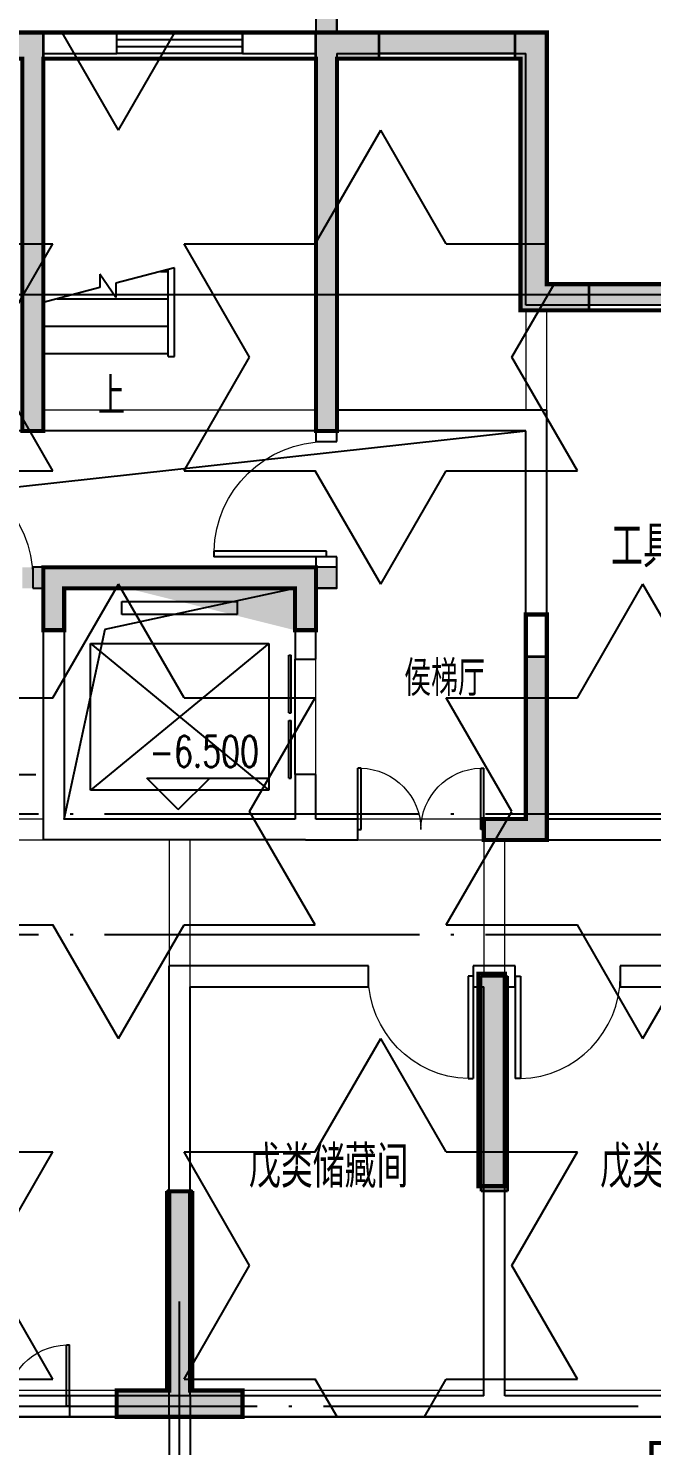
# Model space of a CAD drawing. Extents: x 290727 to 13733020, y 1731457 to 3643100.
# Drawn here: x 509020 to 514962, y 2196105 to 2209619 of the extents above; entities that cross this region are included whole.
import ezdxf

# ---------------------------------------------------------------- set-up
doc = ezdxf.new("R2010")
doc.units = 0
doc.header["$LTSCALE"] = 10
doc.linetypes.add('DASHED', pattern=[0.75, 0.5, -0.25])
doc.linetypes.add('DOTE', pattern=[2.4200000000000004, 2, -0.2, 0.02, -0.2])
doc.layers.get('0').update_dxf_attribs({"linetype": 'CONTINUOUS'})
for name, color, linetype in [('BEAM_CONT', 4, 'CONTINUOUS'), ('BEAM_DASH', 144, 'DASHED'), ('COLU', 2, 'CONTINUOUS'), ('DIM_ELEV', 3, 'CONTINUOUS'), ('DIM_SYMB', 3, 'CONTINUOUS'), ('DOTE', 8, 'DOTE'), ('EVTR', 2, 'CONTINUOUS'), ('PUB_TEXT', 7, 'CONTINUOUS'), ('STAIR', 2, 'CONTINUOUS'), ('WALL', 255, 'CONTINUOUS'), ('WINDOW', 4, 'CONTINUOUS'), ('作业图', 4, 'CONTINUOUS'), ('文字', 4, 'CONTINUOUS'), ('洞口边线', 7, 'CONTINUOUS'), ('防火分区线', 7, 'CONTINUOUS')]:
    doc.layers.add(name, color=color, linetype=linetype)
doc.layers.add('DIM_MODI', color=6, linetype='CONTINUOUS', plot=False)
doc.layers.add('S_ConcWall', color=8, linetype='CONTINUOUS', lineweight=35)
doc.layers.get('0').off()
doc.styles.add('_TCH_DIM', font='SIMPLEX', dxfattribs={"bigfont": 'GBCBIG'})
doc.styles.add('HNSJY', font='HNSJY-07', dxfattribs={"width": 0.8, "bigfont": 'HNSJY-HZ'})

# ---------------------------------------------------------------- blocks, each defined once
blk = doc.blocks.new('A$C55C93FC2')
at = {"layer": 'DOTE', "linetype": 'DOTE', "ltscale": 150}
for p, q in [((10299.4560685074, 80642.35001113918), (107484.1350579556, 80642.35001113918)), ((10299.45606850745, 75692.3500111429), (170248.6431798762, 75692.35001114244)), ((10299.45606850734, 74542.3500111429), (107484.1350579556, 74542.3500111429))]:
    blk.add_line(p, q, dxfattribs=at)
blk = doc.blocks.new('A$C682E2834')
h = blk.add_hatch(color=0)
h.dxf.hatch_style = 1
h.paths.add_polyline_path([(30400.23085716739, 7899.570863577392), (30600.24778824602, 7899.58779752336), (30600.28163841716, 7499.763246389892), (30800.28163841716, 7499.782777639892), (30800.23085716716, 7899.561097952392), (32999.96913841716, 7899.459535452392), (33000.16445091716, 7499.571840139892), (33200.16445091716, 7499.638246389892), (33200.05505534937, 7899.587791461672), (33200.00038841716, 7899.570863577392), (33200.00038841739, 8099.440454095457), (30600.23085716739, 8099.570863577392), (30400.23085716739, 8099.570863577392)])
edge = h.paths.add_edge_path(flags=16)
edge.add_line((11799.89296654239, 7900.001527639892), (11799.80312279216, 7500.223207327392))
h.paths.add_polyline_path([(9600.016013417393, 7900.001527639892), (11799.89296654239, 7900.001527639892)], flags=17)
h.paths.add_polyline_path([(21424.87343529216, 250.0015276398917), (21599.87343529216, 250.0020159211417), (21599.87343529216, 0.002015921141719446), (21174.87343529216, 0.001527639891719446), (20999.87343529216, 0.002015921141719446), (20999.87343529216, 250.0020159211417), (21174.87343529216, 250.0015276398917), (21175.03163841716, 2150.010804983642), (21425.03163841716, 2149.991273733642)])
h.paths.add_polyline_path([(42349.82460716716, 2149.023988577392), (42599.82460716716, 2149.014222952392), (42599.74648216716, 0.0005510773917194456), (42199.74648216716, 0.002015921141719446), (42199.74648216716, 250.0020159211417), (42349.74648216716, 250.0015276398917)])
h.paths.add_polyline_path([(42599.90663841716, 3549.014222952392), (42349.90663841716, 3549.025941702392), (42350.00429466716, 5450.001527639892), (42200.00038841716, 5450.001527639892), (42200.00038841716, 5700.001527639892), (42600.00038841716, 5700.001527639892)])
h.paths.add_polyline_path([(40700.23085716716, 10549.10113701489), (40700.24257591716, 10799.10113701489), (41300.23866966716, 10799.07574638989), (41300.16054466716, 8649.073793264892), (41050.16054466716, 8649.083558889892), (41050.24257591716, 10549.08648857739)])
h.paths.add_polyline_path([(39150.00038841716, 5450.001527639892), (39150.00038841716, 5700.001527639892), (41050.00038841716, 5700.001527639892), (41050.00038841716, 6099.077699514892), (41300.00038841716, 6099.077699514892), (41300.00038841716, 5450.001527639892)])
h.paths.add_polyline_path([(35100.33632591716, 12949.37848076489), (35100.34804466716, 13199.37848076489), (35400.34023216716, 13199.34918388989), (35400.23866966716, 10799.34625420239), (35800.24648216716, 10799.33160576489), (35800.22695091716, 10549.33160576489), (35150.23866966716, 10549.36383232739), (35150.34413841716, 12949.36090263989)])
h.paths.add_polyline_path([(28700.48085716716, 13199.59723076489), (28700.47695091716, 12949.59723076489), (28650.48281029216, 12949.60309013989), (28650.38124779216, 10549.60504326489), (28000.38124779216, 10549.60504326489), (28000.38124779216, 10799.60504326489), (28400.38124779216, 10799.60504326489), (28400.48281029216, 13199.60699638989)])
h.paths.add_polyline_path([(22750.16249779216, 8649.935121389892), (22500.16249779216, 8649.944887014892), (22500.23866966716, 10799.94586357739), (23100.24257591716, 10799.91754326489), (23100.23085716716, 10549.91754326489), (22750.23866966716, 10549.93414482739)])
h.paths.add_polyline_path([(24650.00234154216, 5700.001527639892), (24650.00234154216, 5450.001527639892), (22500.00234154216, 5450.001527639892), (22500.00234154216, 6049.940980764892), (22750.00234154216, 6049.940980764892), (22750.00234154216, 5700.001527639892)])
h.paths.add_polyline_path([(25699.81679466716, 250.0010393586417), (25699.81679466716, 0.001039358641719446), (24799.74648216716, 0.001039358641719446), (24799.83046654216, 2149.837953421142), (25049.83046654216, 2149.827699514892), (25049.74648216716, 250.0010393586417)])
h.paths.add_polyline_path([(32024.28945091716, 0.001039358641719446), (31299.81679466716, 0.001039358641719446), (31299.81679466716, 250.0010393586417), (31774.35976341716, 250.0010393586417), (31774.89101341716, 2149.639711233642), (32024.89101341716, 2149.569398733642), (32024.35976341716, 250.0010393586417), (32499.81679466716, 250.0010393586417), (32499.81679466716, 0.001039358641719446)])
h.paths.add_polyline_path([(29000.14491966716, 5700.001527639892), (29000.14491966716, 5500.001527639892), (28400.14296654216, 5500.001527639892), (28400.22109154216, 7249.609926077392), (28600.22109154216, 7249.600160452392), (28600.14296654216, 5700.001527639892)])
h.paths.add_polyline_path([(34800.00038841716, 5500.001527639892), (34800.00038841716, 5700.001527639892), (35200.00038841716, 5700.001527639892), (35200.00038841716, 7249.351137014892), (35400.00038841716, 7249.351137014892), (35400.00038841716, 5500.001527639892)])
h.paths.add_polyline_path([(30000.47695091716, 12949.58355888989), (30000.48085716716, 13199.58160576489), (30600.48281029216, 13199.57184013989), (30600.32656029216, 9399.568910452392), (30400.33046654216, 9399.575746389892), (30400.48671654216, 12949.57574638989)])
h.paths.add_polyline_path([(33200.18398216716, 9399.449769827392), (33400.18007591716, 9399.442933889892), (33400.34023216716, 12949.44098076489), (33800.33632591716, 12949.41949638989), (33800.34804466716, 13199.41949638989), (33200.34023216716, 13199.44879326489)])
h.paths.add_polyline_path([(38099.74648216716, 0.001039358641719446), (38099.74648216716, 250.0010393586417), (38749.74648216716, 250.0010393586417), (38749.82460716716, 2149.190980764892), (38999.82460716716, 2149.181215139892), (38999.74648216716, 0.001039358641719446)])
h.paths.add_polyline_path([(35024.86366966716, 2149.365785452392), (34774.86366966716, 2149.374574514892), (34774.93788841716, 4199.375551077392), (35024.93788841716, 4199.365785452392)])
h.paths.add_polyline_path([(29025.00234154216, 2149.648500296142), (28775.00234154216, 2149.648500296142), (28775.00234154216, 4199.648012014892), (29025.00234154216, 4199.648012014892)])
h.paths.add_polyline_path([(1900.001609120285, 10800.00152763989), (1900.001609120285, 10550.00152763989), (1550.001609120285, 10550.00152763989), (1550.001609120285, 8650.001527639892), (1300.001609120285, 8650.001527639892), (1300.001609120285, 10800.00152763989)])
h.paths.add_polyline_path([(3450.00136497966, 5700.001527639892), (3450.00136497966, 5450.001527639892), (1300.001609120285, 5450.001527639892), (1300.001609120285, 6100.001527639892), (1550.001609120285, 6100.001527639892), (1550.001609120285, 5700.001527639892)])
h.paths.add_polyline_path([(20100.00234154216, 8650.001527639892), (19850.00234154216, 8650.001527639892), (19850.00234154216, 10550.00152763989), (19500.00234154216, 10550.00152763989), (19500.00234154216, 10800.00152763989), (20100.00234154216, 10800.00152763989)])
h.paths.add_polyline_path([(13899.85097435466, 12950.00152763989), (13899.85097435466, 13200.00152763989), (14199.85488060466, 13200.00152763989), (14199.85488060466, 10800.00152763989), (14599.85585716716, 10800.00152763989), (14599.85585716716, 10550.00152763989), (13949.85488060466, 10550.00152763989), (13949.85488060466, 12950.00152763989)])
h.paths.add_polyline_path([(7499.99745872966, 13200.00152763989), (7499.99745872966, 12950.00152763989), (7450.00136497966, 12950.00152763989), (7450.00136497966, 10550.00152763989), (6800.00136497966, 10550.00152763989), (6800.00136497966, 10800.00152763989), (7200.00136497966, 10800.00152763989), (7200.00136497966, 13200.00152763989)])
h.paths.add_polyline_path([(17950.00234154216, 5450.001527639892), (17950.00234154216, 5700.001527639892), (19850.00234154216, 5700.001527639892), (19850.00234154216, 6050.001527639892), (20100.00234154216, 6050.001527639892), (20100.00234154216, 5450.001527639892)])
h.paths.add_polyline_path([(16900.00234154216, 0.001039358641719446), (16900.00234154216, 250.0010393586417), (17550.00234154216, 250.0010393586417), (17550.00234154216, 2150.001039358642), (17800.00234154216, 2150.001039358642), (17800.00234154216, 0.001039358641719446)])
h.paths.add_polyline_path([(10575.42616966716, 0.001039358641719446), (10100.00136497966, 0.001039358641719446), (10100.00136497966, 250.0010393586417), (10575.42616966716, 250.0010393586417), (10575.00136497966, 2149.975160452392), (10825.00136497966, 2150.026918264892), (10825.42616966716, 250.0010393586417), (11300.00136497966, 250.0010393586417), (11300.00136497966, 0.001039358641719446)])
h.paths.add_polyline_path([(400.0016091202851, 5700.001527639892), (400.0016091202851, 5450.001527639892), (250.0016091202851, 5450.001527639892), (250.0016091202851, 3550.001527639892), (0.001609120285138488, 3550.001527639892), (0.001609120285138488, 5700.001527639892)])
h.paths.add_polyline_path([(400.0011208390351, 250.0020159211417), (400.0018532609101, 0.002015921141719446), (0.001609120285138488, 0.0005510773917194456), (0.001609120285138488, 2150.001039358642), (250.0016091202851, 2150.001039358642), (250.0016091202851, 250.0015276398917)])
h.paths.add_polyline_path([(13599.85488060466, 5500.001527639892), (13599.85488060466, 5700.001527639892), (13999.85488060466, 5700.001527639892), (13999.85488060466, 7250.001527639892), (14199.85488060466, 7250.001527639892), (14199.85488060466, 5500.001527639892)])
h.paths.add_polyline_path([(7800.00136497966, 5700.001527639892), (7800.00136497966, 5500.001527639892), (7200.00136497966, 5500.001527639892), (7200.00136497966, 7250.001527639892), (7400.00136497966, 7250.001527639892), (7400.00136497966, 5700.001527639892)])
h.paths.add_polyline_path([(12599.85097435466, 13200.00152763989), (12599.85097435466, 12950.00152763989), (12199.85488060466, 12950.00152763989), (12199.85488060466, 9400.001527639892), (11999.85488060466, 9400.001527639892), (11999.85488060466, 13200.00152763989)])
h.paths.add_polyline_path([(9200.001364979893, 9400.001527639892), (9200.001364979893, 12950.00152763989), (8799.99745872966, 12950.00152763989), (8799.99745872966, 13200.00152763989), (9400.00136497966, 13200.00152763989), (9400.001364979893, 9400.001527639892)])
h.paths.add_polyline_path([(4500.00136497966, 250.0010393586417), (4500.00136497966, 0.001039358641719446), (3600.00136497966, 0.001039358641719446), (3600.00136497966, 2150.001039358642), (3850.00136497966, 2150.001039358642), (3850.00136497966, 250.0010393586417)])
h.paths.add_polyline_path([(7825.00136497966, 2150.001039358642), (7575.00136497966, 2150.001039358642), (7575.00136497966, 4200.001527639892), (7825.00136497966, 4200.001527639892)])
h.paths.add_polyline_path([(13824.85683372966, 2150.001039358642), (13574.85683372966, 2150.001039358642), (13574.85683372966, 4200.001527639892), (13824.85683372966, 4200.001527639892)])
edge = h.paths.add_edge_path()
edge.add_line((11999.78554466739, 8100.001527639892), (12199.78554466739, 8100.001527639892))
edge.add_line((12199.78554466739, 8100.001527639892), (12199.78554466739, 7900.001527639892))
edge.add_line((12199.78554466739, 7900.001527639892), (11999.76861358853, 7900.01846158586))
edge.add_line((9400.016013417393, 8100.001527639892), (9200.016013417393, 8100.001527639892))
edge.add_line((9200.016013417393, 8100.001527639892), (9200.016013417393, 7900.001527639892))
edge.add_line((9200.016013417393, 7900.001527639892), (9400.032944496023, 7900.01846158586))
edge.add_line((9400.011129499879, 7900.018459738931), (9400.00136497966, 7500.188051077392))
edge.add_line((9400.00136497966, 7500.188051077392), (9600.00136497966, 7500.182191702392))
edge.add_line((9600.00136497966, 7500.182191702392), (9600.016013417393, 7900.001527639892))
edge.add_line((11999.87831810489, 8100.001527639892), (9400.016013417393, 8100.001527639892))
edge.add_line((11799.80312279216, 7500.223207327392), (11999.80312279239, 7500.193910452392))
edge.add_line((11999.80312279239, 7500.193910452392), (11999.76861358853, 7900.01846158586))
h = blk.add_hatch(color=0)
h.dxf.hatch_style = 1
h.paths.add_polyline_path([(9400.016013417393, 8100.001527639892), (9400.016013417393, 7900.001527639892), (9400.011129499879, 7900.018459738931), (9400.00136497966, 7500.188051077392), (9600.00136497966, 7500.182191702392), (9600.016013417393, 7900.001527639892), (11799.89296654239, 7900.001527639892), (11799.83440526435, 7500.223202744994), (11999.80312279239, 7500.193910452392), (11999.76861358853, 7900.01846158586), (12199.78554466739, 7900.01846158586), (12199.78554466739, 8100.001527639892)])
at = {"color": 0}
blk.add_lwpolyline([(9400.016013417393, 8100.001527639892), (9400.016013417393, 7900.001527639892), (9400.011129499879, 7900.018459738931), (9400.00136497966, 7500.188051077392), (9600.00136497966, 7500.182191702392), (9600.016013417393, 7900.001527639892), (11799.89296654239, 7900.001527639892), (11799.83440526435, 7500.223202744994), (11999.80312279239, 7500.193910452392), (11999.76861358853, 7900.01846158586), (12199.78554466739, 7900.01846158586), (12199.78554466739, 8100.001527639892), (9400.016013417393, 8100.001527639892)], dxfattribs=at)
at = {"layer": 'S_ConcWall', "color": 0, "lineweight": 35, "ltscale": 0.9999999776482582}
for p, q in [((8799.99745872966, 13200.00152763989), (9400.00136497966, 13200.00152763989)), ((9400.00136497966, 13200.00152763989), (9400.001364979893, 9400.001527639892)), ((11999.85488060466, 9400.001527639892), (11999.85488060466, 13200.00152763989)), ((11999.85488060466, 13200.00152763989), (12599.85097435466, 13200.00152763989)), ((12599.85097435466, 13200.00152763989), (12599.85097435466, 12950.00152763989)), ((13899.85097435466, 13200.00152763989), (14199.85488060466, 13200.00152763989)), ((13899.85097435466, 12950.00152763989), (13899.85097435466, 13200.00152763989)), ((14199.85488060466, 13200.00152763989), (14199.85488060466, 10800.00152763989)), ((12599.85097435466, 12950.00152763989), (12199.85488060466, 12950.00152763989)), ((12199.85488060466, 12950.00152763989), (12199.85488060466, 9400.001527639892)), ((13949.85488060466, 12950.00152763989), (13899.85097435466, 12950.00152763989)), ((13949.85488060466, 10550.00152763989), (13949.85488060466, 12950.00152763989)), ((14199.85488060466, 10800.00152763989), (14599.85585716716, 10800.00152763989)), ((14599.85585716716, 10800.00152763989), (14599.85585716716, 10550.00152763989)), ((14599.85585716716, 10550.00152763989), (13949.85488060466, 10550.00152763989)), ((9400.001364979893, 9400.001527639892), (9200.001364979893, 9400.001527639892)), ((12199.85488060466, 9400.001527639892), (11999.85488060466, 9400.001527639892)), ((13999.85488060466, 5700.001527639892), (13999.85488060466, 7250.001527639892)), ((13999.85488060466, 7250.001527639892), (14199.85488060466, 7250.001527639892)), ((14199.85488060466, 7250.001527639892), (14199.85488060466, 5500.001527639892)), ((13599.85488060466, 5700.001527639892), (13999.85488060466, 5700.001527639892)), ((13599.85488060466, 5500.001527639892), (13599.85488060466, 5700.001527639892)), ((14199.85488060466, 5500.001527639892), (13599.85488060466, 5500.001527639892)), ((13574.85683372966, 2150.001039358642), (13574.85683372966, 4200.001527639892)), ((13574.85683372966, 4200.001527639892), (13824.85683372966, 4200.001527639892)), ((13824.85683372966, 4200.001527639892), (13824.85683372966, 2150.001039358642)), ((10575.00136497966, 2149.975160452392), (10825.00136497966, 2150.026918264892)), ((10575.42616966716, 250.0010393586417), (10575.00136497966, 2149.975160452392)), ((10825.00136497966, 2150.026918264892), (10825.42616966716, 250.0010393586417)), ((13824.85683372966, 2150.001039358642), (13574.85683372966, 2150.001039358642)), ((10100.00136497966, 0.001039358641719446), (10100.00136497966, 250.0010393586417)), ((10100.00136497966, 250.0010393586417), (10575.42616966716, 250.0010393586417)), ((10825.42616966716, 250.0010393586417), (11300.00136497966, 250.0010393586417)), ((11300.00136497966, 250.0010393586417), (11300.00136497966, 0.001039358641719446)), ((10575.42616966716, 0.001039358641719446), (10100.00136497966, 0.001039358641719446)), ((11300.00136497966, 0.001039358641719446), (10575.42616966716, 0.001039358641719446))]:
    blk.add_line(p, q, dxfattribs=at)
blk = doc.blocks.new('A$C40B84A1C')
at = {"layer": 'DIM_SYMB'}
blk.add_lwpolyline([(524.9992847805845, 2010.002427915817, 0, 0, 0), (524.9992847805845, 2360.002427915817, 80.00000000000001, 0, 0), (524.9992847805845, 2660.002427915817, 0, 0, 0)], format="xyseb", dxfattribs=at)
at = {"layer": 'STAIR'}
for p, q in [((438.5792148037509, 2893.716320452927), (438.1434868294988, 2767.04942324695)), ((592.0967112718148, 2672.85749478487), (438.5792148037509, 2893.716320452927)), ((1149.999284780585, 2955.168464685418), (592.5611019673217, 2807.856696046514)), ((1016.928506968921, 2920.002427915817), (1089.999284780585, 2920.002427915817)), ((1089.999284780585, 2110.002427915817), (1089.999284780585, 2939.312525155536)), ((1149.999284780585, 2140.002427915817), (1149.999284780584, 2955.168464685418)), ((1149.999284780585, 2110.002427915817), (1149.999284780584, 2955.168464685418)), ((438.1434868294988, 2767.04942324695), (-100.0007152194155, 2624.836391146216)), ((592.5611019673217, 2807.856696046514), (592.0967112718148, 2672.85749478487)), ((-100.0007152194156, 2140.002427915817), (-100.0007152194155, 2624.836391146216)), ((33.0700625922474, 2660.002427915817), (1089.999284780585, 2660.002427915816)), ((-100.0007152194155, 2400.002427915817), (1089.999284780585, 2400.002427915817)), ((-100.0007152194156, 2140.002427915817), (1089.999284780585, 2140.002427915817)), ((1089.999284780585, 2110.002427915817), (1149.999284780585, 2110.002427915817))]:
    blk.add_line(p, q, dxfattribs=at)
at = {"layer": 'PUB_TEXT', "style": '_TCH_DIM'}
blk.add_text('上', height=357.4468085106383, dxfattribs=at).set_placement((420.7439656316483, 1555.002427915817))
blk = doc.blocks.new('$DorLib2D$00000127')
at = {"color": 0, "linetype": 'Continuous'}
for p, q in [((-0.0333333333328483, 0.79489831543669, -93.75), (-0.5333333333328483, 0.79489831543669, -93.75)), ((-0.5333333333328483, 0.79489831543669, -93.75), (-0.5333333333328483, 0.6904056441872441, -93.75)), ((-0.0333333333328483, 0.79489831543669, -93.75), (-0.0333333333328483, 0.6904056441872441, -93.75)), ((0.0333333333328483, 0.79489831543669, -93.75), (0.0333333333328483, 0.6904056441872441, -93.75)), ((0.5333333333328483, 0.79489831543669, -93.75), (0.0333333333328483, 0.79489831543669, -93.75)), ((0.5333333333328483, 0.79489831543669, -93.75), (0.5333333333328483, 0.6904056441872441, -93.75)), ((-0.0333333333328483, 0.6904056441872441, -93.75), (-0.5333333333328483, 0.6904056441872441, -93.75)), ((0.5333333333328483, 0.6904056441872441, -93.75), (0.0333333333328483, 0.6904056441872441, -93.75)), ((0.5, 0.4999999999999787, -93.75), (-0.5, 0.4999999999999787, -93.75))]:
    blk.add_line(p, q, dxfattribs=at)
blk = doc.blocks.new('$DorLib2D$00000001')
for p, q in [((0.45, 0.975), (0.5000000000000002, 0.975)), ((0.45, 0), (0.45, 0.975)), ((0.5, 0), (0.5, 0.975)), ((0.5, 0), (0.45, 0))]:
    blk.add_line(p, q)
at = {"lineweight": 13}
blk.add_arc((0.475, 0), 0.975, 91.46928358135379, 180, dxfattribs=at)
blk = doc.blocks.new('$DorLib2D$00000002')
for p, q in [((-0.5, -1e-16), (-0.5000000000000007, 0.4875)), ((-0.4750000000000007, 0.4875), (-0.5000000000000007, 0.4875)), ((-0.475, 0), (-0.4750000000000007, 0.4875)), ((0.475, 0), (0.4750000000000007, 0.4875)), ((0.4750000000000007, 0.4875), (0.5000000000000007, 0.4875)), ((0.5, -1e-16), (0.5000000000000007, 0.4875)), ((-0.5, -1e-16), (-0.475, 0)), ((0.5, -1e-16), (0.475, 0))]:
    blk.add_line(p, q)
at = {"lineweight": 13}
for centre, start, end in [((-0.4875, 0), 0, 88.53071641864632), ((0.4875, 0), 91.46928358135372, 180)]:
    blk.add_arc(centre, 0.4875, start, end, dxfattribs=at)
blk = doc.blocks.new('$TCHSYS$WIN2D')
for p, q in [((-0.5, 0.5), (0.5, 0.5)), ((-0.5, 0.5), (-0.5, -0.5)), ((0.5, 0.5), (0.4999999999999999, -0.5)), ((0.5, 0.1666666666666666), (-0.5, 0.1666666666666666)), ((0.5, -0.1666666666666667), (-0.5, -0.1666666666666667)), ((-0.5, -0.5), (0.5, -0.5))]:
    blk.add_line(p, q)
blk = doc.blocks.new('车库建筑作业图')
h = blk.add_hatch(color=256)
h.dxf.hatch_style = 1
h.paths.add_polyline_path([(514362.2304256773, 2207179.791533115), (519262.3769100523, 2207179.791533115), (519262.3769100523, 2206979.791533144), (514362.2304256773, 2206979.791533144)])
h.paths.add_polyline_path([(512362.2255428648, 2209579.791533115), (513662.2255428648, 2209579.791533115), (513662.2255428648, 2209379.791533122), (512362.2255428648, 2209379.791533122)])
h.paths.add_polyline_path([(511762.3905819538, 2210429.79153313), (506962.3905419258, 2210429.79153313), (506962.3905419258, 2210629.791533143), (511762.3905819538, 2210629.791533143)])
h.paths.add_polyline_path([(511962.3905819524, 2210629.791533128), (511762.3905819486, 2210629.791533128), (511762.3905819486, 2209579.791533115), (511962.3905819524, 2209579.791533115)])
h.paths.add_polyline_path([(507162.3905419277, 2210429.791533144), (506962.3759334898, 2210429.791533144), (506962.3759334898, 2209579.791533115), (507162.3905419277, 2209579.791533115)])
h.paths.add_polyline_path([(501662.3761776304, 2207179.791533145), (506562.3759334898, 2207179.791533145), (506562.3759334898, 2206979.79153314), (501662.3761776304, 2206979.79153314)])
h.paths.add_polyline_path([(501062.3905819467, 2205029.791533115), (501262.3905819466, 2205029.791533115), (501262.3905819466, 2202479.791533115), (501062.3905819467, 2202479.791533115)])
for points in [[(511962.3905819524, 2210629.791533128), (511762.3905819486, 2210629.791533128), (511762.3905819486, 2209579.791533115), (511962.3905819524, 2209579.791533115)], [(512362.2255428648, 2209579.791533115), (513662.2255428648, 2209579.791533115), (513662.2255428648, 2209379.791533122), (512362.2255428648, 2209379.791533122)], [(514362.2304256773, 2207179.791533115), (519262.3769100523, 2207179.791533115), (519262.3769100523, 2206979.791533144), (514362.2304256773, 2206979.791533144)]]:
    blk.add_lwpolyline(points, close=True)
at = {"layer": 'DIM_ELEV'}
for p, q in [((507472.6875490114, 2202504.484343928), (509091.1861467423, 2202504.484343928)), ((510449.6874175561, 2202169.982387474), (510149.6874175561, 2202469.982387474)), ((510149.6874175561, 2202469.982387474), (511304.3479481565, 2202469.982387474)), ((510449.6874175561, 2202169.982387474), (510749.6874175561, 2202469.982387474))]:
    blk.add_line(p, q, dxfattribs=at)
at = {"layer": 'DIM_MODI', "linetype": 'Continuous'}
for p, q in [((511962.3905819472, 2210629.78711327), (511962.3905819408, 2209579.787113279)), ((511962.3905819408, 2209579.787113279), (513962.4470949675, 2209579.791628827)), ((513962.4470949675, 2209579.791628827), (513962.2859621519, 2207179.791628825)), ((513962.2859621519, 2207179.791628825), (519212.375785976, 2207179.79162883))]:
    blk.add_line(p, q, dxfattribs=at)
at = {"layer": 'DOTE', "ltscale": 150}
for p, q in [((500178.7028715152, 2207079.791533143), (545394.0904500545, 2207079.791533143)), ((497312.8450249978, 2196479.791533143), (548818.4968976849, 2196479.791533143))]:
    blk.add_line(p, q, dxfattribs=at)
at = {"layer": 'DOTE', "linetype": 'Continuous', "ltscale": 150}
blk.add_line((510462.4470949554, 2191979.787113969), (510462.4470949713, 2197479.791628822), dxfattribs=at)
at = {"layer": 'EVTR'}
for p, q in [((509912.390581927, 2204029.7915331), (509912.390581927, 2204154.791533072)), ((509912.390581927, 2204154.791533072), (511012.3905819401, 2204154.791533072)), ((511012.3905819401, 2204154.791533072), (511012.3905819401, 2204029.7915331)), ((511012.3905819401, 2204029.7915331), (509912.390581927, 2204029.7915331)), ((509612.3905819475, 2203754.791533094), (511312.3905819475, 2203754.791533094)), ((509612.3905819475, 2202354.791533106), (509612.3905819475, 2203754.791533094)), ((509612.3905819475, 2203754.791533094), (511312.3905819475, 2202354.791533106)), ((511312.3905819475, 2203754.791533094), (509612.3905819475, 2202354.791533106)), ((511312.3905819475, 2203754.791533094), (511312.3905819475, 2202354.791533106)), ((511312.3905819475, 2202354.791533106), (509612.3905819475, 2202354.791533106))]:
    blk.add_line(p, q, dxfattribs=at)
at = {"layer": 'WALL'}
for p, q in [((511962.3905819472, 2210629.791533128), (511962.3905819408, 2209579.79153312)), ((511762.3905819459, 2210429.791533129), (511762.3905819408, 2209579.79153313)), ((507162.3905419322, 2209579.791533142), (509062.3905819268, 2209579.79153312)), ((509862.3905819529, 2209579.79153314), (509062.3905819471, 2209579.791533143)), ((509862.3905819519, 2209379.79153314), (509862.3905819529, 2209579.79153314)), ((511762.3905819408, 2209579.79153313), (511062.3905819529, 2209579.791533133)), ((511062.3905819529, 2209579.791533133), (511062.3905819519, 2209379.791533133)), ((511962.3905819408, 2209579.79153312), (513962.3905819289, 2209579.79153312)), ((513962.3905819289, 2207179.791533141), (513962.3905819289, 2209579.79153312)), ((509162.3901860227, 2209379.791533143), (509162.3759334877, 2205779.791137215)), ((509162.3901860227, 2209379.791533143), (509862.3905819519, 2209379.79153314)), ((511062.3905819519, 2209379.791533133), (511762.3905819256, 2209379.79153313)), ((511762.3905819256, 2209379.79153313), (511762.3905819256, 2205879.79153312)), ((511962.3905819256, 2209379.79153312), (511962.3905819256, 2205979.79153312)), ((511962.3905819256, 2209379.79153312), (513762.3905819289, 2209379.79153312)), ((513762.3905819289, 2206979.791533141), (513762.3905819289, 2209379.79153312)), ((516362.3905819218, 2207179.791533143), (513962.3905819289, 2207179.791533141)), ((516262.3905819219, 2206979.791533143), (513762.3905819289, 2206979.791533141)), ((513962.3905819289, 2205979.79153312), (511962.3905819256, 2205979.79153312)), ((513962.3905819289, 2202079.791533145), (513962.3905819289, 2205979.79153312)), ((511762.3905819256, 2205879.79153312), (511762.3905819256, 2205679.791533116)), ((509162.3759334877, 2205779.791137215), (508962.3759334892, 2205779.791929023)), ((511762.3905819256, 2205679.791533116), (511962.3905819256, 2205679.791533116)), ((513762.3905819289, 2205779.79153312), (511962.3905819256, 2205779.79153312)), ((511962.3905819256, 2205679.791533116), (511962.3905819256, 2205779.79153312)), ((513762.3905819289, 2202079.791533145), (513762.3905819289, 2205779.79153312)), ((511962.3905819256, 2204579.791533116), (511762.3905819256, 2204579.791533116)), ((511762.3905819256, 2204579.791533116), (511762.3905819256, 2204479.79153312)), ((511962.3905819256, 2204279.79153312), (511962.3905819256, 2204579.791533116)), ((509262.3905819256, 2204479.79153312), (509062.3905819266, 2204479.79153312)), ((509062.3905819266, 2204479.79153312), (509062.3905819266, 2204279.79153312)), ((511662.3905819256, 2204479.79153312), (509262.3905819256, 2204479.79153312)), ((511762.3905819256, 2204479.79153312), (511662.3905819256, 2204479.79153312)), ((509062.3905819266, 2204279.79153312), (509162.3905819256, 2204279.79153312)), ((509162.3905819256, 2204279.79153312), (509162.3905819256, 2201879.791533145)), ((509362.3905819256, 2204279.79153312), (509362.3905819256, 2202079.791533145)), ((511562.3905819256, 2204279.79153312), (509362.3905819256, 2204279.79153312)), ((511562.3905819256, 2204279.79153312), (511562.3905819256, 2203604.7915331)), ((511762.3905819256, 2203604.7915331), (511762.3905819256, 2204279.79153312)), ((511962.3905819256, 2204279.79153312), (511762.3905819256, 2204279.79153312)), ((511562.3905819256, 2203604.7915331), (511762.3905819256, 2203604.7915331)), ((511762.3905819256, 2202504.7915331), (511562.3905819256, 2202504.7915331)), ((511562.3905819256, 2202504.7915331), (511562.3905819256, 2202079.791533145)), ((511762.3905819256, 2202079.791533143), (511762.3905819256, 2202504.7915331)), ((511562.3905819256, 2202079.791533145), (509362.3905819256, 2202079.791533145)), ((512162.3905819241, 2202079.791533144), (511762.3905819256, 2202079.791533143)), ((512162.3905819242, 2201879.791533144), (512162.3905819241, 2202079.791533144)), ((513762.3905819289, 2202079.791533145), (513362.3905819242, 2202079.791533144)), ((513362.3905819242, 2202079.791533144), (513362.3905819243, 2201879.791533144)), ((515162.3910715213, 2202079.791533146), (513962.3905819289, 2202079.791533145)), ((511662.3905819256, 2201879.791533145), (509162.3905819256, 2201879.791533145)), ((511662.3905819466, 2201879.791533143), (512162.3905819242, 2201879.791533144)), ((513362.3905819243, 2201879.791533144), (513862.390581929, 2201879.791533145)), ((513862.390581929, 2201879.791533145), (515162.3910715215, 2201879.791533146)), ((510362.3905819466, 2196379.791533143), (510362.3905819466, 2200679.791533143)), ((512262.3905861107, 2200679.791533143), (510362.3905819466, 2200679.791533143)), ((512262.3905861107, 2200479.791533143), (512262.3905861107, 2200679.791533143)), ((513462.3905819466, 2200679.791533143), (513262.3905861108, 2200679.791533143)), ((513262.3905861108, 2200679.791533143), (513262.3905861108, 2200479.791533143)), ((513662.3905798504, 2200679.791533143), (513462.3905819466, 2200679.791533143)), ((513662.3905798504, 2200479.791533143), (513662.3905798504, 2200679.791533143)), ((517562.3905819466, 2200679.791533143), (514662.3905798504, 2200679.791533143)), ((514662.3905798504, 2200679.791533143), (514662.3905798504, 2200479.791533143)), ((510562.3905819466, 2196579.791533143), (510562.3905819466, 2200479.791533143)), ((510562.3905819466, 2200479.791533143), (512262.3905861107, 2200479.791533143)), ((513262.3905861108, 2200479.791533143), (513362.3905819466, 2200479.791533143)), ((513362.3905819466, 2196579.791533143), (513362.3905819466, 2200479.791533143)), ((513562.3905819466, 2196579.791533143), (513562.3905819466, 2200479.791533143)), ((513562.3905819466, 2200479.791533143), (513662.3905798504, 2200479.791533143)), ((514662.3905798504, 2200479.791533143), (517362.3905819466, 2200479.791533143)), ((513362.3905819466, 2196579.791533143), (510562.3905819466, 2196579.791533143)), ((517362.3905819466, 2196579.791533143), (513562.3905819466, 2196579.791533143)), ((513462.3905819466, 2196379.791533143), (510362.3905819466, 2196379.791533143)), ((517462.3905819466, 2196379.791533143), (513462.3905819466, 2196379.791533143))]:
    blk.add_line(p, q, dxfattribs=at)
at = {"layer": 'WALL', "linetype": 'Continuous'}
for p, q in [((510562.447095027, 2196579.791600319), (509412.4486216236, 2196579.791928495)), ((509412.4486216236, 2196579.791928495), (509412.4485645458, 2196379.791928483)), ((510562.447095027, 2196579.791600319), (510562.4470950141, 2192079.791636354)), ((509412.4485645458, 2196379.791928483), (510362.4470949639, 2196379.791657387)), ((510362.4470949639, 2196379.791657387), (510362.4470949515, 2192079.791636326))]:
    blk.add_line(p, q, dxfattribs=at)
at = {"layer": 'WINDOW', "linetype": 'Continuous'}
for p, q in [((509412.4486215001, 2196579.791928509), (508212.4486215001, 2196579.792270977)), ((509412.4485644221, 2196379.791928509), (508212.4485644221, 2196379.792270977))]:
    blk.add_line(p, q, dxfattribs=at)
at = {"layer": '防火分区线', "linetype": 'Continuous', "flags": 128}
blk.add_lwpolyline([(582712.3757859743, 2195879.787113969), (547462.3905819466, 2195879.787113969), (547462.3905819466, 2196479.791533143), (543262.3905819466, 2196479.79162885), (543262.3905819466, 2202979.656260919), (540962.565729427, 2202979.929061868), (540962.565729427, 2201979.79162885), (538662.447094985, 2201979.79162885), (538662.447094985, 2196379.791140544), (507512.3739114729, 2196379.792442258)], dxfattribs=at)
at = {"color": 8}
blk.add_blockref('A$C682E2834', (499762.3745685101, 2196379.790005476), dxfattribs=at)
blk.add_blockref('A$C40B84A1C', (509262.3905819256, 2204379.791300707))
at = {"layer": 'WINDOW'}
for name, p, xscale, yscale, zscale, rotation in [('$TCHSYS$WIN2D', (510462.3905819525, 2209479.791533137), 1200, 200, -1200, 179.9999999997236), ('$DorLib2D$00000001', (511862.3905819256, 2205129.791533116), -1100, 1100, 1100, 90), ('$DorLib2D$00000127', (511662.3905819256, 2203054.7915331), -1100, 200, 1100, 90), ('$DorLib2D$00000001', (512762.3905861107, 2200579.791533143), -1000, 1000, 1000, 180), ('$DorLib2D$00000001', (514162.3905798504, 2200579.791533143), 1000, 1000, -1000, 180)]:
    blk.add_blockref(name, p, dxfattribs=dict(at, xscale=xscale, yscale=yscale, zscale=zscale, rotation=rotation))
for name, p, xscale, yscale, zscale in [('$DorLib2D$00000001', (508512.3905819266, 2204379.79153312), -1100, 1100, 1100), ('$DorLib2D$00000002', (512762.3905819242, 2201979.791533144), -1200, 1200, -1200)]:
    blk.add_blockref(name, p, dxfattribs=dict(at, xscale=xscale, yscale=yscale, zscale=zscale))
at = {"layer": 'WINDOW', "linetype": 'Continuous', "xscale": -1200, "yscale": 1200, "zscale": 1200, "rotation": 359.9999836483798}
blk.add_blockref('$DorLib2D$00000002', (508812.4485929611, 2196479.792099743), dxfattribs=at)
at = {"layer": '文字', "linetype": 'Continuous'}
blk.add_blockref('A$C55C93FC2', (484928.2411151752, 2126437.437102827), dxfattribs=at)
at = {"layer": 'PUB_TEXT'}
for s, height, style, width, p in [('工具间', 399.9999999999999, 'HNSJY', 0.8, (514575.7639956351, 2204478.874970876)), ('侯梯厅', 337.5886524822695, 'HNSJY', 0.8, (512603.0726028777, 2203253.412695409)), ('-6.500', 297.5, '_TCH_DIM', 0.7058823529411765, (510174.3479481565, 2202574.982387474)), ('戊类储藏间', 399.9999999999999, 'HNSJY', 0.8, (511123.3722527566, 2198564.211457525)), ('戊类储藏间', 399.9999999999999, 'HNSJY', 0.8, (514471.3722527566, 2198564.211457525))]:
    blk.add_text(s, height=height, dxfattribs=dict(at, style=style, width=width)).set_placement(p)
blk = doc.blocks.new('梁图-10.22')
h = blk.add_hatch()
h.set_pattern_fill('STARS', color=0, scale=10000, angle=-3.836582088087086e-14, style=0)
h.set_pattern_definition([(359.9999999999999, (-13031996.98504074, -1453558.285288361), (1.449747948736582e-12, 2165.06351000001), [1250, -1250]), (59.99999999999999, (-13031996.98504074, -1453558.285288361), (-1875.000000466703, 1082.531755000007), [1250.000000000005, -1250.000000000005]), (119.9999999999999, (-13031371.98504074, -1452475.753528361), (-1875.000000466705, -1082.531755000004), [1249.999999999995, -1249.999999999995])])
h.paths.add_polyline_path([(-1596773.958112468, 251407.956485237), (-1596773.958112468, 253807.9564852216), (-1603773.811628094, 253807.9564852216), (-1603773.811628094, 251407.956485237), (-1609673.911158085, 251407.9564852361), (-1609673.911158314, 246309.6086438019), (-1610973.840242075, 246309.6086438601), (-1610973.840242288, 240607.955509604), (-1568374.066567203, 240606.4068422499), (-1568373.812604655, 246307.9564852761), (-1569673.747888431, 246307.9564852291), (-1569673.532105891, 251407.0307022007), (-1575573.574323405, 251407.3012117995), (-1575573.574323405, 253807.2931554411), (-1582573.330181621, 253807.5893688267), (-1582573.431745282, 251407.560000862)])
at = {"color": 0}
blk.add_lwpolyline([(-1610973.829016615, 240607.9555091923), (-1568374.066567203, 240606.4068422462), (-1568373.812604655, 246307.95648525), (-1569673.747888431, 246307.956485203), (-1569673.532105891, 251407.0307021523), (-1575573.574323405, 251407.3012117511), (-1575573.574323405, 253807.2931553852), (-1582573.330181621, 253807.5893687708), (-1582573.431745282, 251407.5600008136), (-1596773.958112468, 251407.9564851886), (-1596773.958112468, 253807.9564851657), (-1603773.811628094, 253807.9564851657), (-1603773.811628094, 251407.9564851886), (-1609673.911158085, 251407.9564851876), (-1609673.911158314, 246309.6086437758), (-1610973.840242075, 246309.608643834), (-1610973.840242288, 240609.6139324377)], dxfattribs=at)
at = {"layer": 'BEAM_CONT', "color": 0, "lineweight": 18}
for p, q in [((-1598973.979177306, 250207.9512505592), (-1601573.854177306, 250207.9512505592)), ((-1601573.854177306, 250007.9512505583), (-1598973.979177306, 250007.9512505583)), ((-1598773.979177306, 250007.9512505583), (-1596973.979177306, 250007.9512505583)), ((-1596973.979177306, 250007.9512505583), (-1596973.979177306, 248257.9512505592)), ((-1601573.854174655, 248108.1617746013), (-1601574.268655913, 246307.9512505592)), ((-1601374.268650612, 246307.9512505592), (-1601373.854179956, 248108.1157265152)), ((-1599174.041675954, 248108.1786336005), (-1599174.337733115, 246307.9512505592)), ((-1598974.33773041, 246307.9512505592), (-1598974.041678658, 248108.1457425156)), ((-1601574.268655913, 246307.9512505592), (-1603173.854177306, 246307.9512505592)), ((-1600273.854177306, 246307.9512505592), (-1601374.268650612, 246307.9512505592)), ((-1599174.337733115, 246307.9512505592), (-1600273.854177306, 246307.9512505592)), ((-1597373.979177306, 246307.9512505592), (-1598974.33773041, 246307.9512505592))]:
    blk.add_line(p, q, dxfattribs=at)
at = {"layer": 'BEAM_DASH', "color": 0, "lineweight": 18}
for p, q in [((-1596973.979177306, 251157.9512505541), (-1596973.979177306, 250207.9512505592)), ((-1596773.979177306, 250107.9512505592), (-1596773.979177306, 251157.9512505541)), ((-1596973.979177306, 250207.9512505592), (-1598773.979177306, 250207.9512505592)), ((-1596773.979177306, 248257.9512505592), (-1596773.979177306, 250107.9512505592)), ((-1594073.854177306, 246307.9512505592), (-1596773.979177306, 246307.9512505592)), ((-1603173.854177306, 246107.9512505583), (-1601474.291677306, 246107.9512505583)), ((-1601474.291677306, 246107.9512505583), (-1600373.854177306, 246107.9512505583)), ((-1600373.854177306, 246107.9512505583), (-1600373.854177306, 242757.9512505578)), ((-1600173.854177306, 246107.9512505583), (-1599074.354177306, 246107.9512505583)), ((-1600173.854177306, 242757.9512505578), (-1600173.854177306, 246107.9512505583)), ((-1599074.354177306, 246107.9512505583), (-1597373.979177306, 246107.9512505583)), ((-1597373.979177306, 246107.9512505583), (-1597373.979177306, 244832.9512505592)), ((-1597173.979177306, 244832.9512505592), (-1597173.979177306, 246107.9512505583)), ((-1596773.979177306, 246107.9512505583), (-1593973.854177306, 246107.9512505583)), ((-1597373.979177306, 242807.9512505648), (-1597373.979177306, 240857.9512505648)), ((-1597173.979177306, 240857.9441060489), (-1597173.979177306, 242807.9512505648)), ((-1600873.854177306, 240857.9512505648), (-1602974.479177306, 240857.9512505648)), ((-1597373.979177306, 240857.9512505648), (-1599673.854177306, 240857.9512505648)), ((-1595524.468459959, 240857.8262501815), (-1597173.979177306, 240857.9441060489)), ((-1602974.479177306, 240607.9512505592), (-1600873.854177306, 240607.9512505592)), ((-1599673.854177306, 240607.9512505592), (-1597273.979177306, 240607.9512505592)), ((-1597273.986322204, 240607.9512508144), (-1595524.486322204, 240607.8262508144))]:
    blk.add_line(p, q, dxfattribs=at)
at = {"layer": 'COLU', "color": 0, "const_width": 40}
blk.add_lwpolyline([(-1595274.479177306, 240357.8575005508), (-1595774.479177306, 240357.8575005513), (-1595774.479177306, 239857.8575005541), (-1595274.479177306, 239857.8575005536)], close=True, dxfattribs=at)
at = {"layer": 'WALL', "color": 0, "const_width": 40}
for points in [[(-1591524.479177306, 251407.9512505527), (-1596773.979177306, 251407.9512505527), (-1596773.979177306, 253807.9512505298), (-1603773.854177306, 253807.9512505298), (-1603773.854177306, 251407.9512505527), (-1609673.854177306, 251407.9512505527)], [(-1602974.479177306, 240357.8575006998), (-1602974.479177306, 240857.951250697), (-1607173.854177306, 240857.951250697), (-1607173.854177306, 242757.9512506761), (-1607373.854177306, 242757.9512506761), (-1607373.854177306, 240857.951250697), (-1610723.854177306, 240857.951250697), (-1610723.854177306, 246057.9512506356), (-1607173.854177306, 246057.9512506356), (-1607173.854177306, 246307.9512506356), (-1609423.854177306, 246307.9512506356), (-1609423.854177306, 251157.9512505764), (-1603523.854177306, 251157.9512505764), (-1603523.854177306, 253557.9512505527), (-1601773.854177306, 253557.9512505522), (-1601773.854177306, 250007.9512505927), (-1601573.854177306, 250007.9512505927), (-1601573.854177306, 253557.9512505527), (-1598973.979177306, 253557.9512505522), (-1598973.979177306, 250007.9512505927), (-1598773.979177306, 250007.9512505927), (-1598773.979177306, 253557.9512505527), (-1597023.979177306, 253557.9512505522), (-1597023.979177306, 251157.9512505764), (-1591123.854177306, 251157.9512505764), (-1591123.854177306, 249257.9512505978), (-1590873.854177306, 249257.9512505978), (-1590873.854177306, 251407.9512505741), (-1591274.479177306, 251407.9512505741), (-1591274.479177306, 253307.9825005536)]]:
    blk.add_lwpolyline(points, dxfattribs=at)
for points in [[(-1601373.854177306, 248108.1387505583), (-1601373.854177306, 248507.9512505555), (-1599173.991683363, 248507.9512505555), (-1599174.041676524, 248108.1746933335), (-1598974.041678088, 248108.1496827826), (-1598973.966671248, 248707.9512505555), (-1601573.854177306, 248707.9512505555), (-1601573.854177306, 248108.1387505583)], [(-1596773.979177306, 246107.9512505583), (-1596773.979177306, 248257.9512505364), (-1596973.979177306, 248257.9512505364), (-1596973.979177306, 246307.9512505578), (-1597373.979177306, 246307.9512505578), (-1597373.979177306, 246107.9512505583)], [(-1597173.979177306, 242807.9512505648), (-1597173.979177306, 244832.9512505378), (-1597423.979177306, 244832.9512505378), (-1597423.979177306, 242807.9512505648)], [(-1600173.448687224, 240857.9512505648), (-1600173.854179582, 242757.9725920064), (-1600373.854175028, 242757.9299090803), (-1600373.448691778, 240857.9512505648), (-1600873.854177306, 240857.9512505648), (-1600873.854177306, 240607.9512505662), (-1599673.854177306, 240607.9512505662), (-1599673.854177306, 240857.9512505648)]]:
    blk.add_lwpolyline(points, close=True, dxfattribs=at)
at = {"layer": '洞口边线', "color": 0}
for points in [[(-1596973.992849181, 250007.9512505583), (-1603573.846364806, 250007.9512505583), (-1603573.846364806, 246307.9512506011), (-1602919.793630431, 249353.8802056401), (-1596973.992849181, 250007.9512505583)], [(-1599173.992849181, 248507.9512505583), (-1601373.846364806, 248507.9512505583), (-1601373.846364806, 246307.951250582), (-1600984.979177306, 248119.0657525137), (-1599173.992849181, 248507.9512505583)]]:
    blk.add_lwpolyline(points, close=True, dxfattribs=at)

msp = doc.modelspace()

# ---------------------------------------------------------------- block references
at = {"layer": '作业图', "color": 8, "linetype": 'ByBlock', "extrusion": (8.375082255434633e-20, 6.906956049514209e-07, 0.9999999999997616)}
msp.add_blockref('梁图-10.22', (2110736.317229423, 1955771.835862295, -0.471097132047975), dxfattribs=at)
at = {"layer": '作业图', "linetype": 'Continuous'}
msp.add_blockref('车库建筑作业图', (0, 0), dxfattribs=at)

doc.saveas('drawing.dxf')
